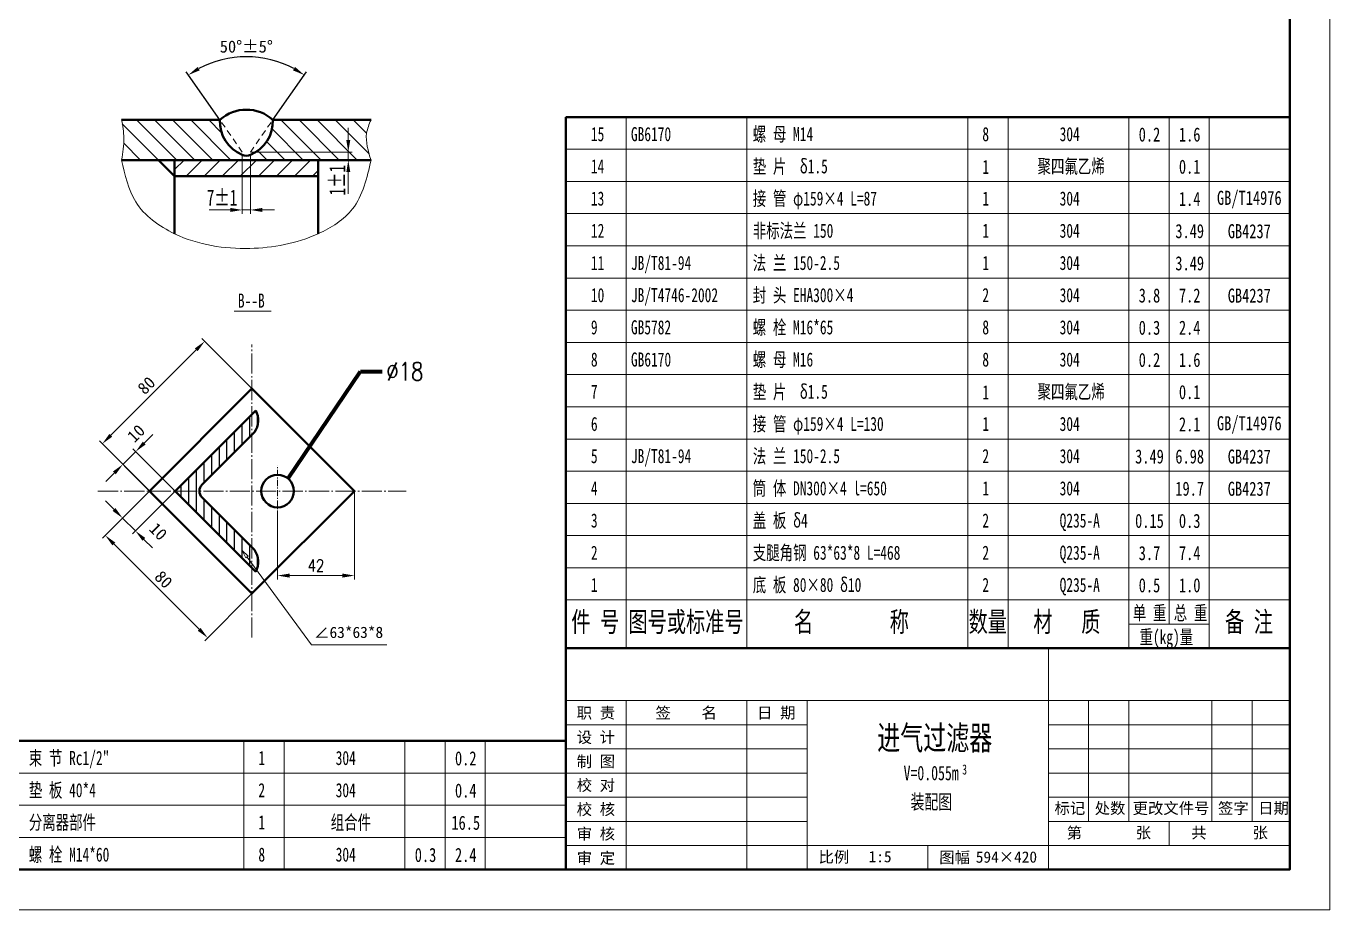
# Model space of a CAD drawing. Extents: x 588 to 14537, y -5563 to 121.
# Drawn here: x 11139 to 12760, y -5563 to -4465 of the extents above; entities that cross this region are included whole.
import ezdxf
from ezdxf.enums import TextEntityAlignment as Align

# ---------------------------------------------------------------- set-up
doc = ezdxf.new("R2010")
doc.units = 0
doc.header["$LTSCALE"] = 10
doc.header["$PDMODE"] = 1
for name, pattern in [('XX-L', [1.25, 0.75, -0.5]), ('ZXX-L', [3.28, 2.5, -0.3, 0.18, -0.3]), ('ZXX-S', [1.2699999999999998, 0.75, -0.2, 0.12, -0.2])]:
    doc.linetypes.add(name, pattern=pattern)
doc.layers.get('Defpoints').update_dxf_attribs({"linetype": 'CONTINUOUS'})
doc.layers.add('5剖面线层', color=2, linetype='CONTINUOUS')
for name, color, linetype, lineweight in [('A 粗实线', 1, 'CONTINUOUS', 40), ('B 细实线', 7, 'CONTINUOUS', 18), ('C 文 字', 2, 'CONTINUOUS', 20), ('D 短中心线', 3, 'ZXX-S', 18), ('E 长中心线', 3, 'ZXX-L', 18), ('G 长虚线', 6, 'XX-L', 20), ('J 标注尺寸', 2, 'CONTINUOUS', 18)]:
    doc.layers.add(name, color=color, linetype=linetype, lineweight=lineweight)
doc.styles.add('HZTXT', font='SIMFANG.TTF', dxfattribs={"width": 0.75})
doc.styles.get("Standard").update_dxf_attribs({"font": 'SIMFANG.TTF'})
doc.styles.add('style2', font='SIMFANG.TTF', dxfattribs={"width": 0.7})
doc.styles.add('TH_GBDIM', font='romans.shx', dxfattribs={"width": 0.8, "bigfont": 'gbcbig.shx'})
doc.styles.add('标题中文', font='SIMFANG.TTF', dxfattribs={"width": 0.7})
doc.dimstyles.new('通用标注4.0', dxfattribs={"dimscale": 5, "dimtxt": 3, "dimasz": 3, "dimexe": 1, "dimexo": 0, "dimgap": 1, "dimtad": 1, "dimdec": 0, "dimzin": 0, "dimdsep": 46, "dimtxsty": 'Standard', "dimcen": 0, "dimadec": 0, "dimazin": 0, "dimtfac": 0.375, "dimtdec": 0, "dimtmove": 2, "dimatfit": 3, "dimfxl": 0, "dimtzin": 0, "dimarcsym": 0})
pattern_1 = [(135, (-5664.35316816073, -28635.8192051672), (-11.22532015133644, -11.22532015133644), [])]

# ---------------------------------------------------------------- blocks, each defined once
blk = doc.blocks.new('*D93')
at = {"layer": 'C 文 字', "color": 0, "lineweight": -2}
for p, q in [((11419.70472965369, -4915.338422939766), (11357.42929002402, -4853.062983310087)), ((11244.29220503417, -4973.271136111799), (11350.35822221215, -4867.205118933819)), ((11292.42550904011, -5042.617643553343), (11230.15006941043, -4980.342203923665))]:
    blk.add_line(p, q, dxfattribs=at)
at = {"layer": 'C 文 字', "color": 0}
for points in [[(11348.59045525918, -4865.437351980852), (11352.12598916512, -4868.972885886785), (11360.96482392995, -4856.598517216021)], [(11242.5244380812, -4971.503369158833), (11246.05997198713, -4975.038903064766), (11233.68560331637, -4983.877737829597)]]:
    blk.add_solid(points, dxfattribs=at)
at = {"layer": 'Defpoints', "color": 0}
for p in [(11360.96482392995, -4856.598517216021), (11419.70472965369, -4915.338422939766), (11292.42550904011, -5042.617643553343)]:
    blk.add_point(p, dxfattribs=at)
at = {"layer": 'C 文 字', "color": 0, "insert": (11288.48637885833, -4911.399292757977), "char_height": 15, "attachment_point": 5, "rotation": 44.999999999998984}
blk.add_mtext('80', dxfattribs=at)
blk = doc.blocks.new('*D92')
at = {"layer": 'C 文 字', "color": 0, "lineweight": -2}
for p, q in [((11285.78167707852, -4982.940803002763), (11296.38827879632, -4972.334201284965)), ((11324.2453141935, -5042.617643553337), (11271.63954145479, -4990.011870814629)), ((11308.3354116168, -5058.527546130037), (11255.72963887809, -5005.92177339133)), ((11275.17507536072, -4993.547404720563), (11259.26517278403, -5009.457307297263)), ((11248.65857106623, -5020.063909015061), (11238.05196934843, -5030.67051073286))]:
    blk.add_line(p, q, dxfattribs=at)
at = {"layer": 'C 文 字', "color": 0}
for points in [[(11284.01391012556, -4981.173036049798), (11287.54944403149, -4984.70856995573), (11275.17507536072, -4993.547404720563)], [(11246.89080411326, -5018.296142062095), (11250.4263380192, -5021.831675968027), (11259.26517278403, -5009.457307297263)]]:
    blk.add_solid(points, dxfattribs=at)
at = {"layer": 'Defpoints', "color": 0}
for p in [(11259.26517278403, -5009.457307297263), (11324.2453141935, -5042.617643553337), (11308.3354116168, -5058.527546130037)]:
    blk.add_point(p, dxfattribs=at)
at = {"layer": 'C 文 字', "color": 0, "insert": (11275.65419970383, -4971.020729467782), "char_height": 15, "attachment_point": 5, "rotation": 45.00000000000161}
blk.add_mtext('10', dxfattribs=at)
blk = doc.blocks.new('*D97')
at = {"layer": 'C 文 字', "color": 0, "lineweight": -2}
for p, q in [((11308.3354116168, -5026.707740976645), (11255.32482342769, -5079.718329165779)), ((11248.25375561582, -5065.576193542049), (11237.64715389802, -5054.969591824252)), ((11324.2453141935, -5042.617643553339), (11271.23472600438, -5095.628231742473)), ((11274.77025991032, -5092.09269783654), (11258.86035733362, -5076.182795259846)), ((11285.37686162812, -5102.699299554336), (11295.98346334592, -5113.305901272133))]:
    blk.add_line(p, q, dxfattribs=at)
at = {"layer": 'C 文 字', "color": 0}
for points in [[(11250.02152256878, -5063.808426589082), (11246.48598866285, -5067.343960495015), (11258.86035733362, -5076.182795259846)], [(11287.14462858108, -5100.931532601369), (11283.60909467515, -5104.467066507303), (11274.77025991032, -5092.09269783654)]]:
    blk.add_solid(points, dxfattribs=at)
at = {"layer": 'Defpoints', "color": 0}
for p in [(11308.3354116168, -5026.707740976645), (11324.2453141935, -5042.617643553339), (11258.86035733362, -5076.182795259846)]:
    blk.add_point(p, dxfattribs=at)
at = {"layer": 'C 文 字', "color": 0, "insert": (11303.20470950125, -5092.865497859579), "char_height": 15, "attachment_point": 5, "rotation": 315.0000000000082}
blk.add_mtext('10', dxfattribs=at)
blk = doc.blocks.new('*D96')
at = {"layer": 'C 文 字', "color": 0, "lineweight": -2}
for p, q in [((11292.42550904011, -5042.617643553339), (11233.79956039258, -5101.243592200868)), ((11247.94169601631, -5108.314660012734), (11354.0077131943, -5214.380677190714)), ((11419.70472965369, -5169.896864166915), (11361.07878100616, -5228.522812814445))]:
    blk.add_line(p, q, dxfattribs=at)
at = {"layer": 'C 文 字', "color": 0}
for points in [[(11249.70946296928, -5106.546893059767), (11246.17392906335, -5110.082426965701), (11237.33509429852, -5097.708058294936)], [(11355.77548014726, -5212.612910237748), (11352.23994624133, -5216.148444143681), (11364.61431491209, -5224.987278908512)]]:
    blk.add_solid(points, dxfattribs=at)
at = {"layer": 'Defpoints', "color": 0}
for p in [(11292.42550904011, -5042.617643553339), (11419.70472965369, -5169.896864166915), (11364.61431491209, -5224.987278908512)]:
    blk.add_point(p, dxfattribs=at)
at = {"layer": 'C 文 字', "color": 0, "insert": (11309.81353937014, -5152.508833836891), "char_height": 15, "attachment_point": 5, "rotation": 315.0000000000002}
blk.add_mtext('80', dxfattribs=at)
blk = doc.blocks.new('*D95')
at = {"layer": 'C 文 字', "color": 0}
for p, q in [((11546.98395026727, -5042.617643553342), (11546.98395026727, -5152.635526316765)), ((11451.52453480708, -5074.485529604123), (11451.52453480708, -5152.635526316765)), ((11466.52453480708, -5147.635526316765), (11531.98395026727, -5147.635526316765))]:
    blk.add_line(p, q, dxfattribs=at)
for points in [[(11466.52453480708, -5145.135526316765), (11466.52453480708, -5150.135526316765), (11451.52453480708, -5147.635526316765)], [(11531.98395026727, -5145.135526316765), (11531.98395026727, -5150.135526316765), (11546.98395026727, -5147.635526316765)]]:
    blk.add_solid(points, dxfattribs=at)
at = {"layer": 'Defpoints', "color": 0}
for p in [(11546.98395026727, -5042.617643553342), (11451.52453480708, -5074.485529604123), (11546.98395026727, -5147.635526316765)]:
    blk.add_point(p, dxfattribs=at)
at = {"layer": 'C 文 字', "color": 0, "insert": (11499.25424253717, -5135.135526316765), "char_height": 15, "attachment_point": 5, "style": 'TH_GBDIM'}
blk.add_mtext('42', dxfattribs=at)
blk = doc.blocks.new('*D98')
at = {"layer": 'Defpoints', "color": 0}
for p in [(11438.09247156891, -4505.616003584014), (11379.69485479299, -4581.435832673807), (11445.71145784977, -4581.435832673807), (11407.70315632138, -4621.435832673807), (11417.70315632138, -4621.435832673807)]:
    blk.add_point(p, dxfattribs=at)
at = {"layer": 'J 标注尺寸', "color": 0, "lineweight": -2}
for p, q in [((11379.69485479299, -4581.435832673807), (11337.82020248619, -4521.632631448848)), ((11445.71145784977, -4581.435832673807), (11487.58611015657, -4521.632631448848))]:
    blk.add_line(p, q, dxfattribs=at)
blk.add_arc((11412.70315632138, -4628.576572707517), 125.5544459105868, 61.84920893629521, 118.1507910637048, dxfattribs=at)
at = {"layer": 'J 标注尺寸', "color": 0}
for points in [[(11354.77641297659, -4520.003969824548), (11352.15831246939, -4515.744210472868), (11340.68808466795, -4525.728391670293)], [(11473.24800017337, -4515.744210472868), (11470.62989966617, -4520.003969824548), (11484.71822797481, -4525.728391670293)]]:
    blk.add_solid(points, dxfattribs=at)
at = {"layer": 'J 标注尺寸', "color": 0, "insert": (11412.70315632138, -4490.52212679693), "char_height": 15, "attachment_point": 5}
blk.add_mtext('{\\f仿宋_GB2312|b0|i0|c134|p49;50°±5°}', dxfattribs=at)

msp = doc.modelspace()

# ---------------------------------------------------------------- hatches: boundary and pattern name
at = {"layer": '5剖面线层'}
h = msp.add_hatch(dxfattribs=at)
h.set_pattern_fill('ANSI31', color=256, scale=3, angle=45, style=0)
h.set_pattern_definition([(90, (3340.020478788324, -2323.186516225965), (-9.524999999999999, 1.77635683940025e-15), [])])
h.paths.add_polyline_path([(11424.4777004267, -4942.385257320148), (11419.70472965368, -4947.158228093162), (11419.70472965368, -4972.614072215879), (11422.77947233795, -4969.539329531611, 0.2782791743468463)])
h.paths.add_polyline_path([(11419.70472965368, -4947.158228093164), (11324.2453141935, -5042.617643553339), (11354.36106089291, -5042.617643553339, -0.1989123673795502), (11357.65610960457, -5034.662692264995), (11419.70472965368, -4972.614072215881)])
h.paths.add_polyline_path([(11357.65610960457, -5050.57259484169, -0.1989123673797306), (11354.36106089292, -5042.617643553339), (11324.2453141935, -5042.617643553339), (11419.70472965368, -5138.077059013519), (11419.70472965368, -5112.621214890804)])
h.paths.add_polyline_path([(11422.77947233797, -5115.69595757509), (11419.70472965368, -5112.621214890804), (11419.70472965368, -5138.077059013522), (11424.4777004267, -5142.850029786534, 0.2782791743466121)])
at = {"layer": 'B 细实线'}
h = msp.add_hatch(dxfattribs=at)
h.set_pattern_fill('ANSI31', color=256, angle=90, style=0)
h.set_pattern_definition(pattern_1)
edge = h.paths.add_edge_path()
edge.add_line((11407.70315632138, -4631.435832673807), (11407.70315632138, -4624.965056421741))
edge.add_ellipse((11424.96831167925, -4583.080624366232), major_axis=(-32.03428817801404, 32.03428817801403), ratio=0.9999999999999879, start_angle=42.91935054736632, end_angle=112.5980844388626, ccw=False)
edge.add_line((11379.69485479299, -4581.435832673807), (11257.70315632138, -4581.435832673807))
edge.add_spline(control_points=[(11257.70315632138, -4581.435832673807), (11258.96627735428, -4588.967729394823), (11261.75653484987, -4605.605827197416), (11259.1369059879, -4622.299315697193), (11257.70315632138, -4631.435832673807)], knot_values=[0, 0, 0, 0, 4.553085131909655, 10.0578484456397, 10.0578484456397, 10.0578484456397, 10.0578484456397], degree=3, periodic=0)
edge.add_line((11257.70315632138, -4631.435832673807), (11407.70315632138, -4631.435832673807))
h = msp.add_hatch(dxfattribs=at)
h.set_pattern_fill('ANSI31', color=256, angle=90, style=0)
h.set_pattern_definition(pattern_1)
edge = h.paths.add_edge_path()
edge.add_spline(control_points=[(11567.70315632138, -4631.435832673807), (11564.13555003564, -4620.222634745539), (11558.70078799982, -4603.140855670224), (11565.4011824744, -4586.985971648484), (11567.70315632138, -4581.435832673807)], knot_values=[0, 0, 0, 0, 6.737565344485811, 10.26376270678672, 10.26376270678672, 10.26376270678672, 10.26376270678672], degree=3, periodic=0)
edge.add_line((11567.70315632138, -4581.435832673807), (11445.71145784977, -4581.435832673807))
edge.add_ellipse((11400.43800096351, -4583.080624366232), major_axis=(32.03428817801404, 32.03428817801404), ratio=0.9999999999999881, start_angle=247.4019155611374, end_angle=317.0806494526337, ccw=False)
edge.add_line((11417.70315632138, -4624.965056421741), (11417.70315632138, -4631.435832673807))
edge.add_line((11417.70315632138, -4631.435832673807), (11567.70315632138, -4631.435832673807))
h = msp.add_hatch(dxfattribs=at)
h.set_pattern_fill('ANSI31', color=256, style=0)
h.set_pattern_definition([(45, (-5664.35316816073, -28635.8192051672), (-11.22532015133644, 11.22532015133644), [])])
h.paths.add_polyline_path([(11501.88453426218, -4651.435832673807), (11501.88453426218, -4631.435832673807), (11417.70315632138, -4631.435832673807), (11407.70315632138, -4631.435832673807), (11323.52177838057, -4631.435832673807), (11323.52177838057, -4651.435832673807)])

# ---------------------------------------------------------------- linework, layer by layer
at = {"layer": 'A 粗实线'}
for p, q in [((11257.70315632138, -4581.435832673807), (11379.69485479299, -4581.435832673807)), ((11567.70315632138, -4581.435832673807), (11445.71145784977, -4581.435832673807)), ((11809.78960757619, -4577.960970219636), (12709.79140757619, -4577.960970219636)), ((11809.78960757619, -4577.960970219636), (11809.78960757619, -5237.962290219636)), ((11257.70315632138, -4631.435832673807), (11407.70315632138, -4631.435832673807)), ((11323.52177838057, -4651.435832673807), (11303.52177838057, -4631.435832673807)), ((11323.52177838057, -4631.435832673807), (11323.52177838057, -4723.008673442084)), ((11323.52177838057, -4651.435832673807), (11323.52177838057, -4631.435832673807)), ((11407.70315632138, -4631.435832673807), (11417.70315632138, -4631.435832673807)), ((11567.70315632138, -4631.435832673807), (11417.70315632138, -4631.435832673807)), ((11501.88453426218, -4631.435832673807), (11501.88453426218, -4723.008673442084)), ((11501.88453426218, -4651.435832673807), (11501.88453426218, -4631.435832673807)), ((11501.88453426218, -4651.435832673807), (11323.52177838057, -4651.435832673807)), ((11419.70472965368, -4915.338422939762), (11292.42550904011, -5042.617643553342)), ((11546.98395026727, -5042.617643553342), (11419.70472965368, -4915.338422939762)), ((11424.4777004267, -4942.385257320148), (11324.2453141935, -5042.617643553342)), ((11422.77947233796, -4969.539329531605), (11357.65610960457, -5034.662692264994)), ((11292.42550904011, -5042.61764355334), (11419.70472965368, -5169.896864166919)), ((11324.2453141935, -5042.617643553342), (11424.4777004267, -5142.850029786535)), ((11357.65610960457, -5050.572594841692), (11422.77947233797, -5115.695957575092)), ((11419.70472965368, -5169.896864166919), (11546.98395026727, -5042.617643553342)), ((11809.78960757619, -5237.962290219636), (12709.79140757619, -5237.962290219636)), ((10909.78780757619, -5352.962520219637), (11809.78960757619, -5352.962520219637))]:
    msp.add_line(p, q, dxfattribs=at)
at = {"layer": 'A 粗实线', "color": 1}
msp.add_line((11809.78960757619, -5237.962290219636), (11809.78960757619, -5512.962840219636), dxfattribs=at)
at = {"layer": 'A 粗实线', "color": 5}
msp.add_lwpolyline([(9914.785817576194, -5512.962840219637), (12709.79140757619, -5512.962840219637), (12709.79140757619, -3512.958840219636), (9914.785817576194, -3512.958840219636)], close=True, dxfattribs=at)
at = {"layer": 'A 粗实线'}
msp.add_circle((11451.52453480708, -5042.617643553339), 20.25, dxfattribs=at)
for centre, radius, start, end in [((11401.12305757605, -4954.554787366632), 26.33508694182995, 325.3198014660663, 27.52291179040419), ((11365.61106089291, -5042.617643553343), 11.25, 135.0000000000007, 225), ((11401.12305757605, -5130.680499740047), 26.33508694182995, 332.4770882095958, 34.68019853393373)]:
    msp.add_arc(centre, radius, start, end, dxfattribs=at)
for centre, major_axis, ratio, start_param, end_param in [((11412.70315632138, -4618.421104261185), (35.05323297629937, 35.05323297629937), 0.9999999999999878, 0.05675804782477004, 1.514038278970114), ((11424.96831167925, -4583.080624366232), (32.03428817801366, 32.03428817801366), 0.9999999999999977, 2.319880306664825, 3.536003631691623), ((11400.43800096351, -4583.080624366232), (-32.03428817801365, 32.03428817801365), 0.999999999999998, 2.747181675487963, 3.963305000514761), ((11412.70315632138, -4614.756340631413), (8.037968589378472, 8.03796858937847), 0.9999999999999999, 3.471554545102514, 4.382427088871969)]:
    msp.add_ellipse(centre, major_axis=major_axis, ratio=ratio, start_param=start_param, end_param=end_param, dxfattribs=at)
at = {"layer": 'B 细实线'}
for p, q in [((11884.7897575762, -5237.962290219636), (11884.78975757619, -4577.960970219636)), ((12034.7900575762, -5237.962290219636), (12034.79005757619, -4577.960970219636)), ((12309.79060757619, -5237.962290219636), (12309.79060757619, -4577.960970219636)), ((12359.79070757619, -5237.962290219636), (12359.79070757619, -4577.960970219636)), ((12509.79100757619, -5237.962290219636), (12509.79100757619, -4577.960970219636)), ((12559.79110757619, -5207.962230219637), (12559.79110757619, -4577.960970219636)), ((12609.7912075762, -5237.962290219636), (12609.79120757619, -4577.960970219636)), ((11809.78960757619, -4617.961050219636), (12709.79140757619, -4617.961050219636)), ((11809.78960757619, -4657.961130219635), (12709.79140757619, -4657.961130219635)), ((11809.78960757619, -4697.961210219635), (12709.79140757619, -4697.961210219635)), ((11809.78960757619, -4737.961290219636), (12709.79140757619, -4737.961290219636)), ((11809.78960757619, -4777.961370219637), (12709.79140757619, -4777.961370219637)), ((11809.78960757619, -4817.961450219636), (12709.79140757619, -4817.961450219636)), ((11809.78960757619, -4857.961530219636), (12709.79140757619, -4857.961530219636)), ((11809.78960757619, -4897.961610219636), (12709.79140757619, -4897.961610219636)), ((11809.78960757619, -4937.961690219636), (12709.79140757619, -4937.961690219636)), ((11809.78960757619, -4977.961770219636), (12709.79140757619, -4977.961770219636)), ((11809.78960757619, -5017.961850219636), (12709.79140757619, -5017.961850219636)), ((11809.78960757619, -5057.961930219636), (12709.79140757619, -5057.961930219636)), ((11809.78960757619, -5097.962010219636), (12709.79140757619, -5097.962010219636)), ((11809.78960757619, -5137.962090219637), (12709.79140757619, -5137.962090219637)), ((11809.78960757619, -5177.962170219636), (12709.79140757619, -5177.962170219636)), ((12509.79100757619, -5207.962230219637), (12609.7912075762, -5207.962230219637)), ((12409.7908075762, -5237.962290219636), (12409.7908075762, -5512.962840219636)), ((11809.78960757619, -5302.962420219636), (12709.79140757619, -5302.962420219636)), ((11884.7897575762, -5302.962420219636), (11884.7897575762, -5512.962840219636)), ((12034.7900575762, -5302.962420219636), (12034.7900575762, -5512.962840219636)), ((12109.7902075762, -5302.962420219636), (12109.7902075762, -5512.962840219636)), ((12459.7909075762, -5302.962420219636), (12459.7909075762, -5452.962720219636)), ((12509.79100757619, -5302.962420219636), (12509.79100757619, -5452.962720219636)), ((12613.02306508, -5302.962420219636), (12613.02306508, -5452.962720219636)), ((12663.02316508, -5302.962420219636), (12663.02316508, -5452.962720219636)), ((11809.78960757619, -5332.962480219636), (12109.7902075762, -5332.962480219636)), ((12409.7908075762, -5332.962480219636), (12709.79140757619, -5332.962480219636)), ((11409.78880757619, -5512.962840219637), (11409.78880757619, -5352.962520219637)), ((11459.78890757619, -5512.962840219637), (11459.78890757619, -5352.962520219637)), ((11609.78920757619, -5512.962840219637), (11609.78920757618, -5352.962520219637)), ((11659.78930757619, -5512.962840219637), (11659.78930757619, -5352.962520219637)), ((11709.78940757619, -5512.962840219637), (11709.78940757619, -5352.962520219637)), ((11809.78960757619, -5362.962540219636), (12109.7902075762, -5362.962540219636)), ((12409.7908075762, -5362.962540219636), (12709.79140757619, -5362.962540219636)), ((10909.78780757619, -5392.962600219636), (11809.78960757619, -5392.962600219636)), ((11809.78960757619, -5392.962600219636), (12109.7902075762, -5392.962600219636)), ((12409.7908075762, -5392.962600219636), (12709.79140757619, -5392.962600219636)), ((11809.78960757619, -5422.962660219636), (12109.7902075762, -5422.962660219636)), ((12409.7908075762, -5422.962660219636), (12709.79140757619, -5422.962660219636)), ((10909.78780757619, -5432.962680219636), (11809.78960757619, -5432.962680219636)), ((11809.78960757619, -5452.962720219636), (12109.7902075762, -5452.962720219636)), ((12409.7908075762, -5452.962720219636), (12709.79140757619, -5452.962720219636)), ((12559.79110757619, -5482.962780219636), (12559.79110757619, -5452.962720219636)), ((10909.78780757619, -5472.962760219636), (11809.78960757619, -5472.962760219636)), ((11809.78960757619, -5482.962780219636), (12709.79140757619, -5482.962780219636)), ((12259.7905075762, -5482.962780219636), (12259.7905075762, -5512.962840219636))]:
    msp.add_line(p, q, dxfattribs=at)
msp.add_lwpolyline([(9789.785567576195, -5562.962940219636), (12759.7915075762, -5562.962940219636), (12759.7915075762, -3462.958740219636), (9789.785567576195, -3462.958740219636)], close=True, dxfattribs=at)
msp.add_open_spline([(11257.70315632138, -4631.435832673807), (11261.67893124668, -4649.837589164837), (11270.1815928463, -4689.191906555016), (11331.87289829117, -4733.818888405973), (11414.50091975541, -4746.42995750822), (11492.35341600093, -4731.940311145987), (11553.57088502399, -4693.41378933033), (11562.67918267728, -4653.468782240441), (11567.70315632138, -4631.435832673807)], degree=3, knots=[0, 0, 0, 0, 10.97079983338303, 23.46234387339944, 42.52504938108474, 59.87270462467301, 70.42726413699484, 83.41003159021028, 83.41003159021028, 83.41003159021028, 83.41003159021028], dxfattribs=at)
at = {"layer": 'C 文 字'}
msp.add_line((11397.38788630808, -4819.114147424798), (11443.6298301051, -4819.114147424798), dxfattribs=at)
at = {"layer": 'C 文 字', "color": 130}
for points in [[(11412.26853626111, -5125.590731839725, 0), (11407.69547878832, -5116.54280814816, 0), (11414.95580570309, -5123.618501108466, 0), (11412.26853626111, -5125.590731839725, 0)], [(11413.6121709821, -5124.604616474096, 0), (11493.69861281593, -5233.726660079757, 0)]]:
    msp.add_polyline3d(points, dxfattribs=at)
at = {"layer": 'C 文 字'}
msp.add_polyline3d([(11493.69861281593, -5233.726660079757, 0), (11587.49076967867, -5233.726660079757, 0)], dxfattribs=at)
at = {"layer": 'D 短中心线'}
msp.add_line((11451.52453480708, -5074.485529604123), (11451.52453480708, -5010.749757502553), dxfattribs=at)
at = {"layer": 'E 长中心线'}
for p, q in [((11419.70472965368, -5224.71930041556), (11419.70472965368, -4860.515986691118)), ((11228.18470398186, -5042.617643553339), (11611.22475532551, -5042.617643553339))]:
    msp.add_line(p, q, dxfattribs=at)
at = {"layer": 'G 长虚线'}
for p, q in [((11407.70315632138, -4621.435832673807), (11379.69485479299, -4581.435832673807)), ((11417.70315632138, -4621.435832673807), (11445.71145784977, -4581.435832673807)), ((11407.70315632138, -4631.435832673807), (11407.70315632138, -4621.435832673807)), ((11417.70315632138, -4631.435832673807), (11417.70315632138, -4621.435832673807))]:
    msp.add_line(p, q, dxfattribs=at)
at = {"layer": 'J 标注尺寸'}
for p, q in [((11539.45968876034, -4606.435832673807), (11539.45968876034, -4591.435832673807)), ((11407.70315632138, -4631.435832673807), (11407.70315632138, -4698.415666964822)), ((11417.70315632138, -4621.435832673807), (11544.45968876034, -4621.435832673807)), ((11417.70315632138, -4631.435832673807), (11417.70315632138, -4698.415666964822)), ((11417.70315632138, -4631.435832673807), (11544.45968876034, -4631.435832673807)), ((11539.45968876034, -4621.435832673807), (11539.45968876034, -4631.435832673807)), ((11539.45968876034, -4646.435832673807), (11539.45968876034, -4673.194922383875)), ((11392.70315632138, -4693.415666964822), (11366.54853249319, -4693.415666964822)), ((11417.70315632138, -4693.415666964822), (11407.70315632138, -4693.415666964822)), ((11432.70315632138, -4693.415666964822), (11447.70315632138, -4693.415666964822))]:
    msp.add_line(p, q, dxfattribs=at)
for points, knots in [([(11257.70315632138, -4581.435832673807), (11258.96627735428, -4588.967729394826), (11261.75653484987, -4605.605827197415), (11259.13690598791, -4622.299315697196), (11257.70315632138, -4631.435832673807)], [0, 0, 0, 0, 4.553085131909655, 10.0578484456397, 10.0578484456397, 10.0578484456397, 10.0578484456397]), ([(11567.70315632138, -4581.435832673807), (11565.4011824744, -4586.985971648483), (11558.70078799982, -4603.140855670226), (11564.13555003564, -4620.222634745538), (11567.70315632138, -4631.435832673807)], [0, 0, 0, 0, 3.526197362300913, 10.26376270678672, 10.26376270678672, 10.26376270678672, 10.26376270678672])]:
    msp.add_open_spline(points, degree=3, knots=knots, dxfattribs=at)
for points in [[(11536.95968876034, -4606.435832673807), (11541.95968876034, -4606.435832673807), (11539.45968876034, -4621.435832673807)], [(11536.95968876034, -4646.435832673807), (11541.95968876034, -4646.435832673807), (11539.45968876034, -4631.435832673807)], [(11392.70315632138, -4690.915666964822), (11392.70315632138, -4695.915666964822), (11407.70315632138, -4693.415666964822)], [(11432.70315632138, -4690.915666964822), (11432.70315632138, -4695.915666964822), (11417.70315632138, -4693.415666964822)]]:
    msp.add_solid(points, dxfattribs=at)

# ---------------------------------------------------------------- texts
at = {"layer": 'C 文 字', "style": 'HZTXT', "width": 0.75}
for s, p in [('0.2', (12535.46045273265, -4599.798761545958)), ('1.6', (12585.46055273265, -4599.798761545958)), ('0.1', (12585.46055273265, -4639.798841545956)), ('GB/T14976', (12659.59017561768, -4679.798921545956)), ('1.4', (12585.46055273265, -4679.798921545957)), ('3.49', (12585.46055273265, -4719.799001545956)), ('GB4237', (12659.59017561768, -4719.799001545955)), ('3.49', (12585.46055273265, -4759.799081545957)), ('3.8', (12535.46045273265, -4799.799161545957)), ('7.2', (12585.46055273265, -4799.799161545957)), ('GB4237', (12659.59017561768, -4799.799161545956)), ('0.3', (12535.46045273265, -4839.799241545958)), ('2.4', (12585.46055273265, -4839.799241545958)), ('0.2', (12535.46045273265, -4879.799321545957)), ('1.6', (12585.46055273265, -4879.799321545957)), ('0.1', (12585.46055273265, -4919.799401545955)), ('2.1', (12585.46055273265, -4959.799481545957)), ('GB/T14976', (12659.59017561768, -4959.799481545955)), ('3.49', (12535.46045273265, -4999.799561545956)), ('6.98', (12585.46055273265, -4999.799561545956)), ('GB4237', (12659.59017561768, -4999.799561545955)), ('19.7', (12585.46055273265, -5039.799641545958)), ('GB4237', (12659.59017561768, -5039.799641545955)), ('0.15', (12535.46045273265, -5079.799721545958)), ('0.3', (12585.46055273265, -5079.799721545958)), ('3.7', (12535.46045273265, -5119.799801545956)), ('7.4', (12585.46055273265, -5119.799801545956)), ('0.5', (12535.46045273265, -5159.79988154596)), ('1.0', (12585.46055273265, -5159.799881545958)), ('0.2', (11685.45875273265, -5374.800311545956)), ('0.4', (11685.45875273265, -5414.800391545956)), ('16.5', (11685.45875273265, -5454.800471545956)), ('0.3', (11635.45865273265, -5494.800551545959)), ('2.4', (11685.45875273265, -5494.800551545959))]:
    msp.add_text(s, height=17.500035, dxfattribs=at).set_placement(p, align=Align.MIDDLE)
at = {"layer": 'C 文 字', "style": 'style2', "width": 0.7}
msp.add_text('1±1', height=20, rotation=90, dxfattribs=at).set_placement((11535.78604129479, -4675.470424089972))
msp.add_text('7±1', height=20, dxfattribs=at).set_placement((11363.46531025607, -4688.043351978878))
at = {"layer": 'C 文 字', "style": '标题中文', "oblique": 0.5}
for s, p in [('∠63*63*8', (11539.86353871973, -5217.662172187785)), ('签    名', (11959.49788507433, -5317.719149420261)), ('日 期', (12071.44867157764, -5318.016306925676)), ('设 计', (11847.21859429364, -5348.243756477924)), ('制 图', (11847.21859429364, -5378.243816477924)), ('校 对', (11847.21859429364, -5407.713019033428)), ('校 核', (11847.21859429364, -5437.713079033428)), ('标记', (12436.43190468682, -5436.382585808904)), ('处数', (12486.43200468682, -5436.382585808904)), ('更改文件号', (12562.24011906278, -5436.382585808904)), ('签字', (12639.66416219062, -5436.382585808904)), ('日期', (12689.66426219062, -5436.382585808904)), ('审 核', (11847.21859429364, -5468.243981086736)), ('第       张', (12484.9509779961, -5466.863587698786)), ('共      张', (12634.9512779961, -5466.863587698786)), ('审 定', (11847.21859429364, -5498.244056477924)), ('比例', (12143.10717657799, -5496.954451833405)), ('1:5', (12200.51889747191, -5496.954451833405)), ('图幅', (12293.10747657799, -5497.405275103439)), ('594×420', (12357.56022434692, -5497.405275103439))]:
    msp.add_text(s, height=14.000028, rotation=0.09586793859171834, dxfattribs=at).set_placement(p, align=Align.MIDDLE)
msp.add_text('职 责', height=14.000028, rotation=0.09586793859171834, dxfattribs=at).set_placement((11847.21859429364, -5318.243696477924), align=Align.MIDDLE_CENTER)
at = {"layer": 'C 文 字', "insert": (11586.61657905761, -4882.776172842623), "char_height": 22.5, "attachment_point": 1, "style": 'TH_GBDIM'}
msp.add_mtext('%%c18', dxfattribs=at)
at = {"layer": 'J 标注尺寸', "style": '标题中文', "width": 0.7}
for s, height, p in [('15', 17.500035, (11841.07200296262, -4607.961030219634)), ('GB6170', 17.500035, (11890.80587418423, -4607.961030219636)), ('螺 母 M14', 17.500035, (12042.29242268128, -4607.961030219635)), ('8', 17.500035, (12327.69674837967, -4607.961030219635)), ('304', 17.500035, (12423.77064233579, -4607.961030219635)), ('14', 17.500035, (11841.07200296262, -4647.961110219636)), ('垫 片  δ1.5', 17.500035, (12042.29242268128, -4647.961110219637)), ('1', 17.500035, (12327.69674837967, -4648.678500280969)), ('聚四氟乙烯', 17.500035, (12396.28960968525, -4647.961110219637)), ('接 管 φ159×4 L=87', 17.500035, (12042.29242268128, -4687.961190219637)), ('13', 17.500035, (11841.07200296262, -4687.961190219636)), ('1', 17.500035, (12327.69674837967, -4687.961190219636)), ('304', 17.500035, (12423.77064233578, -4687.961190219637)), ('12', 17.500035, (11841.07200296262, -4727.961270219635)), ('非标法兰 150', 17.500035, (12042.29242268128, -4727.961270219636)), ('1', 17.500035, (12327.69674837967, -4727.961270219636)), ('304', 17.500035, (12423.77064233579, -4727.961270219635)), ('JB/T81-94', 17.500035, (11890.80587418423, -4767.961350219636)), ('法 兰 150-2.5', 17.500035, (12042.29242268128, -4767.961350219637)), ('11', 17.500035, (11841.07200296262, -4767.961350219635)), ('1', 17.500035, (12327.69674837967, -4767.961350219637)), ('304', 17.500035, (12423.77064233579, -4767.961350219636)), ('B--B', 17.5, (11402.20474863832, -4814.799239383893)), ('10', 17.500035, (11841.07200296262, -4807.961430219635)), ('JB/T4746-2002', 17.500035, (11890.80587418423, -4807.961430219636)), ('封 头 EHA300×4', 17.500035, (12042.29242268128, -4807.961430219636)), ('2', 17.500035, (12327.69674837967, -4807.961430219636)), ('304', 17.500035, (12423.77064233578, -4807.961430219636)), ('GB5782', 17.500035, (11890.80587418423, -4847.961510219636)), ('螺 栓 M16*65', 17.500035, (12042.29242268128, -4847.961510219635)), ('9', 17.500035, (11841.07200296262, -4847.961510219636)), ('8', 17.500035, (12327.69674837967, -4847.961510219635)), ('304', 17.500035, (12423.77064233578, -4847.961510219636)), ('8', 17.500035, (11841.07200296262, -4887.961590219636)), ('GB6170', 17.500035, (11890.80587418423, -4887.961590219636)), ('螺 母 M16 ', 17.500035, (12042.29242268128, -4887.961590219635)), ('8', 17.500035, (12327.69674837967, -4887.961590219635)), ('304', 17.500035, (12423.77064233579, -4887.961590219635)), ('7', 17.500035, (11841.07200296262, -4927.961670219635)), ('垫 片  δ1.5', 17.500035, (12042.29242268128, -4927.961670219636)), ('聚四氟乙烯', 17.500035, (12396.28960968525, -4927.961670219636)), ('1', 17.500035, (12327.69674837967, -4928.679060280969)), ('6', 17.500035, (11841.07200296262, -4967.961750219635)), ('接 管 φ159×4 L=130', 17.500035, (12042.29242268128, -4967.961750219636)), ('1', 17.500035, (12327.69674837967, -4967.961750219636)), ('304', 17.500035, (12423.77064233578, -4967.961750219636)), ('5', 17.500035, (11841.07200296262, -5007.961830219636)), ('JB/T81-94', 17.500035, (11890.80587418423, -5007.961830219636)), ('法 兰 150-2.5', 17.500035, (12042.29242268128, -5007.961830219636)), ('2', 17.500035, (12327.69674837967, -5007.961830219636)), ('304', 17.500035, (12423.77064233579, -5007.961830219635)), ('4', 17.500035, (11841.07200296262, -5047.961910219636)), ('筒 体 DN300×4 l=650', 17.500035, (12042.29242268128, -5047.961910219636)), ('1', 17.500035, (12327.69674837967, -5047.961910219636)), ('304', 17.500035, (12423.77064233578, -5047.961910219636)), ('3', 17.500035, (11841.07200296262, -5087.961990219636)), ('盖 板 δ4', 17.500035, (12042.29242268128, -5087.961990219635)), ('2', 17.500035, (12327.69674837967, -5087.961990219635)), ('Q235-A', 17.500035, (12423.77064233578, -5087.961990219635)), ('2', 17.500035, (11841.07200296262, -5127.962070219636)), ('支腿角钢 63*63*8 L=468', 17.500035, (12042.29242268128, -5127.962070219635)), ('2', 17.500035, (12327.69674837967, -5127.962070219635)), ('Q235-A', 17.500035, (12423.77064233578, -5127.962070219635)), ('1', 17.500035, (11841.07200296262, -5167.962150219636)), ('底 板 80×80 δ10', 17.500035, (12042.29242268128, -5167.962150219637)), ('2', 17.500035, (12327.69674837967, -5167.962150219637)), ('Q235-A', 17.500035, (12423.77064233578, -5167.962150219637)), ('单 重', 17.500035, (12514.74707124358, -5202.728952910724)), ('总 重', 17.500035, (12565.62032186239, -5202.728952910724)), ('件 号', 24.99004998, (11816.64603124968, -5217.524931581627)), ('图号或标准号', 24.99004998, (11887.70640241191, -5217.524931581627)), ('名        称', 24.99004998, (12093.54064567789, -5217.524931581627)), ('数量', 24.99004998, (12310.58473759036, -5217.524931581627)), ('材   质', 24.99004998, (12391.07334259296, -5217.524931581627)), ('备 注', 24.99004998, (12629.32020811738, -5217.524931581627)), ('重(kg)量', 17.500035, (12523.04202928649, -5232.729012910724)), ('进气过滤器', 29.98805997600001, (12196.91955931802, -5364.275511600414)), ('束 节 Rc1/2"', 17.500035, (11142.29062268127, -5382.962580219635)), ('1', 17.500035, (11427.69494837966, -5382.962580219635)), ('304', 17.500035, (11523.76884233578, -5382.962580219634)), ('V=0.055m', 17.9928359856, (12229.78520653268, -5401.880437329847)), ('3', 12.6000252, (12302.63135696201, -5394.809164393341)), ('垫 板 40*4', 17.500035, (11142.29062268127, -5422.962660219635)), ('2', 17.500035, (11427.69494837966, -5422.962660219635)), ('304', 17.500035, (11523.76884233578, -5422.962660219634)), ('装配图', 17.9928359856, (12238.47891452572, -5437.721010213425)), ('分离器部件', 17.500035, (11142.29062268128, -5462.962740219636)), ('1', 17.500035, (11427.69494837966, -5462.962740219636)), ('组合件', 17.500035, (11517.62581645336, -5462.962740219636)), ('螺 栓 M14*60', 17.500035, (11142.29062268128, -5502.962820219636)), ('8', 17.500035, (11427.69494837966, -5502.962820219636)), ('304', 17.500035, (11523.76884233578, -5502.962820219637))]:
    msp.add_text(s, height=height, dxfattribs=at).set_placement(p)

# ---------------------------------------------------------------- dimensions: what is measured, and where the dimension line sits
at = {"layer": 'C 文 字'}
for p1, p2, distance, picture, middle in [((11292.42550904011, -5042.617643553343), (11419.70472965369, -4915.338422939765), 83.07077132703314, '*D93', (11288.48637885833, -4911.399292757977)), ((11292.42550904011, -5042.617643553338), (11419.70472965369, -5169.896864166915), -77.90961168432611, '*D96', (11309.81353937014, -5152.508833836891))]:
    dim = msp.add_aligned_dim(p1=p1, p2=p2, distance=distance, text='80', dimstyle='通用标注4.0', dxfattribs=at)
    dim.commit()
    dim.dimension.update_dxf_attribs({"geometry": picture, "text_midpoint": middle})
for base, p1, p2, angle, picture, middle in [((11259.26517278403, -5009.457307297263), (11324.2453141935, -5042.617643553338), (11308.3354116168, -5058.527546130038), 224.99999999999835, '*D92', (11275.65419970383, -4971.020729467782)), ((11258.86035733362, -5076.182795259846), (11324.2453141935, -5042.61764355334), (11308.3354116168, -5026.707740976645), 135.00000000001148, '*D97', (11303.20470950125, -5092.865497859579))]:
    dim = msp.add_linear_dim(base=base, p1=p1, p2=p2, angle=angle, text='10', dimstyle='通用标注4.0', dxfattribs=at)
    dim.commit()
    dim.dimension.update_dxf_attribs({"geometry": picture, "text_midpoint": middle, "dimtype": 161})
dim = msp.add_linear_dim(base=(11546.98395026727, -5147.635526316765), p1=(11451.52453480708, -5074.485529604123), p2=(11546.98395026727, -5042.617643553342), text='42', dimstyle='通用标注4.0', override={"dimtxsty": 'TH_GBDIM', "dimlwd": 65535, "dimlwe": 65535}, dxfattribs=at)
dim.commit()
dim.dimension.update_dxf_attribs({"geometry": '*D95', "text_midpoint": (11499.25424253717, -5135.135526316765)})
at = {"layer": 'J 标注尺寸'}
dim = msp.add_angular_dim_2l(base=(11438.09247156891, -4505.616003584014), line1=((11407.70315632138, -4621.435832673807), (11379.69485479299, -4581.435832673807)), line2=((11417.70315632138, -4621.435832673807), (11445.71145784977, -4581.435832673807)), text='{\\f仿宋_GB2312|b0|i0|c134|p49;50°±5°}', dimstyle='通用标注4.0', dxfattribs=at)
dim.commit()
dim.dimension.update_dxf_attribs({"geometry": '*D98', "text_midpoint": (11412.70315632138, -4490.52212679693)})

# ---------------------------------------------------------------- leaders
at = {"layer": 'C 文 字', "annotation_type": 0, "has_hookline": 1, "hookline_direction": 0, "text_width": 45.42857142857141}
msp.add_leader([(11464.65250371908, -5027.199507082107), (11554.82204321771, -4894.026172842623), (11581.61657905761, -4894.026172842623)], dimstyle='通用标注4.0', override={"dimgap": 1, "dimtad": 0, "dimtxsty": 'TH_GBDIM', "dimlwd": 65535, "dimlwe": 65535}, dxfattribs=at)

doc.saveas('drawing.dxf')
